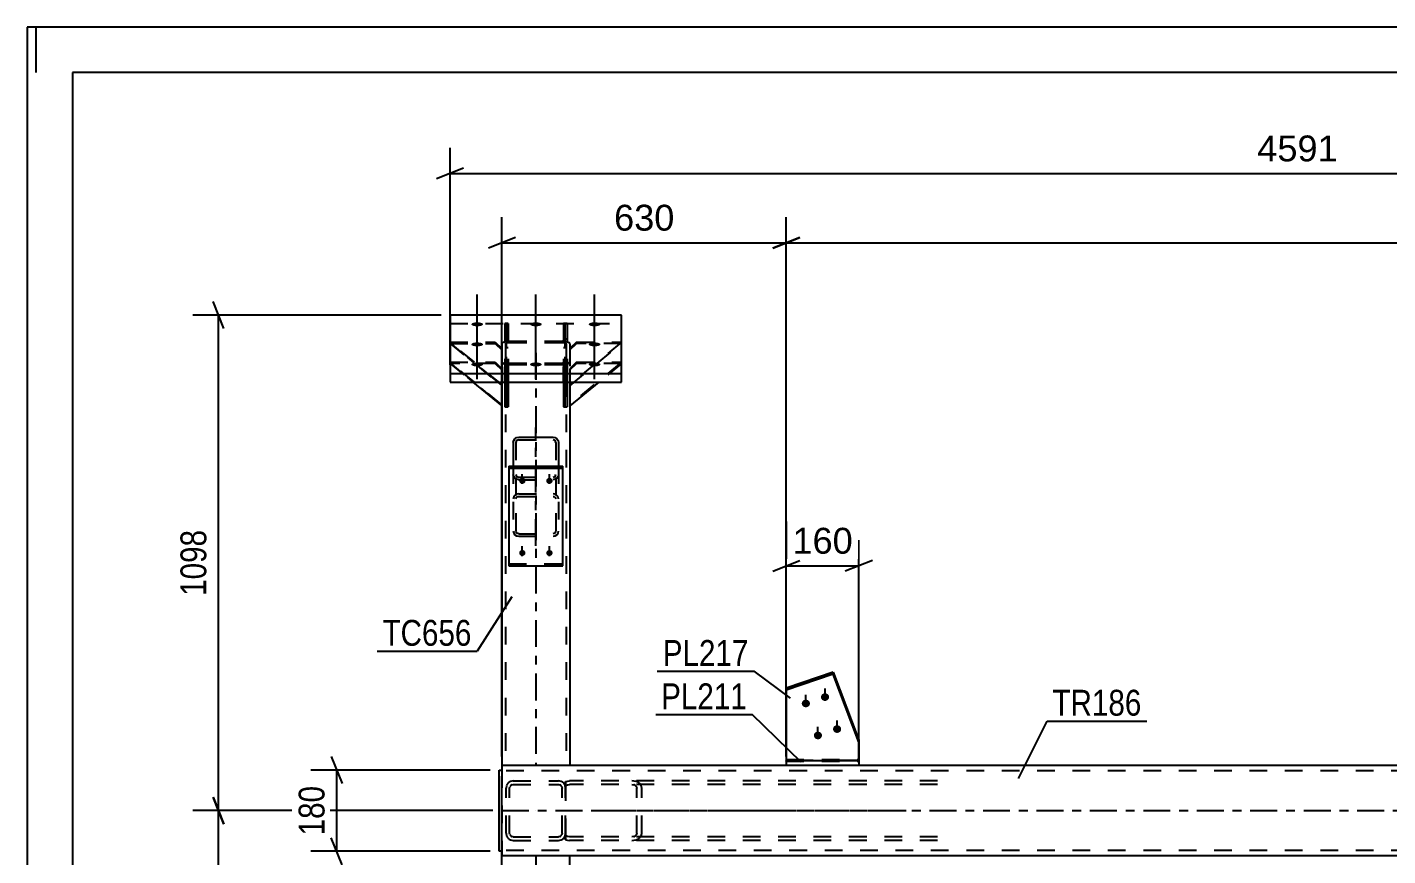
# Model space of a CAD drawing. Header units: millimetres. Extents: x 0 to 841, y 0 to 594.
# Drawn here: x 0 to 150.7, y 502.2 to 594 of the extents above; entities that cross this region are included whole.
import ezdxf

# ---------------------------------------------------------------- set-up
doc = ezdxf.new("R2010")
doc.units = ezdxf.units.MM
doc.linetypes.add('DXK_LINE_DOT2', pattern=[3.9198, 1.9599, -1.9599])
doc.linetypes.add('DXK_LINE_DOT3', pattern=[5.9187, 2.979, -0.9799, 0.9799, -0.9799])
doc.styles.add('Arial', font='ARIAL.TTF', dxfattribs={"height": 0.2})
doc.styles.add('Arial Narrow', font='ARIALN.TTF', dxfattribs={"height": 0.2})

# ---------------------------------------------------------------- blocks, each defined once
blk = doc.blocks.new('Unknown-814738463-1129')
at = {"color": 5, "linetype": 'Continuous'}
for p, q in [((841, 594), (0, 594)), ((0, 594), (0, 0)), ((1, 589), (1, 594)), ((836, 589), (5, 589)), ((5, 589), (5, 5))]:
    blk.add_line(p, q, dxfattribs=at)
blk = doc.blocks.new('Bolt-814738463-4642 - 4635')
at = {"linetype": 'Continuous'}
for points in [[(54.82, 544.09), (54.9, 544.08), (54.97, 544.06), (55.03, 544.02), (55.08, 543.98), (55.13, 543.92), (55.16, 543.86), (55.17, 543.79), (55.17, 543.72), (55.16, 543.65), (55.13, 543.59), (55.08, 543.54), (55.03, 543.49), (54.97, 543.46), (54.9, 543.43), (54.82, 543.43), (54.75, 543.43), (54.68, 543.46), (54.62, 543.49), (54.56, 543.54), (54.52, 543.59), (54.49, 543.65), (54.48, 543.72), (54.48, 543.79), (54.49, 543.86), (54.52, 543.92), (54.56, 543.98), (54.62, 544.02), (54.68, 544.06), (54.75, 544.08)], [(57.82, 544.09), (57.9, 544.08), (57.97, 544.06), (58.03, 544.02), (58.08, 543.98), (58.13, 543.92), (58.16, 543.86), (58.17, 543.79), (58.17, 543.72), (58.16, 543.65), (58.13, 543.59), (58.08, 543.54), (58.03, 543.49), (57.97, 543.46), (57.9, 543.43), (57.82, 543.43), (57.75, 543.43), (57.68, 543.46), (57.62, 543.49), (57.56, 543.54), (57.52, 543.59), (57.49, 543.65), (57.48, 543.72), (57.48, 543.79), (57.49, 543.86), (57.52, 543.92), (57.56, 543.98), (57.62, 544.02), (57.68, 544.06), (57.75, 544.08)], [(54.82, 536.1), (54.9, 536.09), (54.97, 536.07), (55.03, 536.04), (55.08, 535.99), (55.13, 535.93), (55.16, 535.87), (55.17, 535.8), (55.17, 535.74), (55.16, 535.67), (55.13, 535.61), (55.08, 535.55), (55.03, 535.5), (54.97, 535.47), (54.9, 535.45), (54.82, 535.44), (54.75, 535.45), (54.68, 535.47), (54.62, 535.5), (54.56, 535.55), (54.52, 535.61), (54.49, 535.67), (54.48, 535.74), (54.48, 535.8), (54.49, 535.87), (54.52, 535.93), (54.56, 535.99), (54.62, 536.04), (54.68, 536.07), (54.75, 536.09)], [(57.82, 536.1), (57.9, 536.09), (57.97, 536.07), (58.03, 536.04), (58.08, 535.99), (58.13, 535.93), (58.16, 535.87), (58.17, 535.8), (58.17, 535.74), (58.16, 535.67), (58.13, 535.61), (58.08, 535.55), (58.03, 535.5), (57.97, 535.47), (57.9, 535.45), (57.82, 535.44), (57.75, 535.45), (57.68, 535.47), (57.62, 535.5), (57.56, 535.55), (57.52, 535.61), (57.49, 535.67), (57.48, 535.74), (57.48, 535.8), (57.49, 535.87), (57.52, 535.93), (57.56, 535.99), (57.62, 536.04), (57.68, 536.07), (57.75, 536.09)]]:
    blk.add_hatch(color=1, dxfattribs=at).paths.add_polyline_path(points)
at = {"color": 1, "linetype": 'Continuous'}
for p, q in [((54.82, 543.41), (54.82, 544.49)), ((57.82, 543.41), (57.82, 544.49)), ((54.82, 535.43), (54.82, 536.51)), ((57.82, 535.43), (57.82, 536.51))]:
    blk.add_line(p, q, dxfattribs=at)
blk = doc.blocks.new('Part-814738463-4705 - 4635')
at = {"color": 2, "linetype": 'Continuous'}
for p, q in [((53.87, 548.23), (54, 548.42)), ((54, 548.42), (54.19, 548.54)), ((54.19, 548.54), (54.42, 548.58)), ((54.42, 548.58), (58.22, 548.58)), ((58.22, 548.58), (58.45, 548.54)), ((58.45, 548.54), (58.65, 548.42)), ((58.65, 548.42), (58.78, 548.23)), ((53.82, 548.02), (53.87, 548.23)), ((53.82, 548.02), (53.82, 545.37)), ((58.78, 548.23), (58.82, 548.02)), ((58.82, 548.02), (58.82, 545.37))]:
    blk.add_line(p, q, dxfattribs=at)
at = {"color": 7, "linetype": 'DXK_LINE_DOT3'}
blk.add_line((56.32, 536.55), (56.32, 549.66), dxfattribs=at)
at = {"color": 7, "linetype": 'DXK_LINE_DOT2'}
for p, q in [((54.15, 548.13), (54.12, 548.02)), ((54.12, 548.02), (54.12, 538.18)), ((54.21, 548.22), (54.15, 548.13)), ((54.31, 548.28), (54.21, 548.22)), ((54.42, 548.3), (54.31, 548.28)), ((54.42, 548.3), (58.22, 548.3)), ((58.34, 548.28), (58.22, 548.3)), ((58.44, 548.22), (58.34, 548.28)), ((58.5, 548.13), (58.44, 548.22)), ((58.52, 548.02), (58.5, 548.13)), ((58.52, 548.02), (58.52, 538.18)), ((53.82, 545.37), (53.82, 538.18)), ((58.82, 545.37), (58.82, 538.18)), ((53.87, 544.23), (53.82, 544.45)), ((54, 544.05), (53.87, 544.23)), ((54.19, 543.93), (54, 544.05)), ((54.12, 544.45), (54.15, 544.34)), ((54.15, 544.34), (54.21, 544.25)), ((54.42, 543.88), (54.19, 543.93)), ((54.21, 544.25), (54.31, 544.19)), ((54.31, 544.19), (54.42, 544.17)), ((54.42, 544.17), (58.22, 544.17)), ((54.42, 543.88), (58.22, 543.88)), ((58.22, 544.17), (58.34, 544.19)), ((58.45, 543.93), (58.22, 543.88)), ((58.34, 544.19), (58.44, 544.25)), ((58.44, 544.25), (58.5, 544.34)), ((58.65, 544.05), (58.45, 543.93)), ((58.5, 544.34), (58.52, 544.45)), ((58.78, 544.23), (58.65, 544.05)), ((58.82, 544.45), (58.78, 544.23)), ((53.87, 541.97), (53.82, 541.75)), ((54, 542.15), (53.87, 541.97)), ((54.19, 542.27), (54, 542.15)), ((54.12, 541.75), (54.15, 541.86)), ((54.15, 541.86), (54.21, 541.95)), ((54.42, 542.32), (54.19, 542.27)), ((54.21, 541.95), (54.31, 542.01)), ((54.31, 542.01), (54.42, 542.04)), ((54.42, 542.32), (58.22, 542.32)), ((54.42, 542.04), (58.22, 542.04)), ((58.45, 542.27), (58.22, 542.32)), ((58.22, 542.04), (58.34, 542.01)), ((58.34, 542.01), (58.44, 541.95)), ((58.44, 541.95), (58.5, 541.86)), ((58.65, 542.15), (58.45, 542.27)), ((58.5, 541.86), (58.52, 541.75)), ((58.78, 541.97), (58.65, 542.15)), ((58.82, 541.75), (58.78, 541.97)), ((53.82, 538.18), (53.87, 537.97)), ((53.87, 537.97), (54, 537.78)), ((54.15, 538.08), (54.12, 538.18)), ((54.21, 537.98), (54.15, 538.08)), ((54.31, 537.92), (54.21, 537.98)), ((54.42, 537.9), (54.31, 537.92)), ((54.42, 537.9), (58.22, 537.9)), ((58.34, 537.92), (58.22, 537.9)), ((58.44, 537.98), (58.34, 537.92)), ((58.5, 538.08), (58.44, 537.98)), ((58.52, 538.18), (58.5, 538.08)), ((58.65, 537.78), (58.78, 537.97)), ((58.78, 537.97), (58.82, 538.18)), ((54, 537.78), (54.19, 537.66)), ((54.19, 537.66), (54.42, 537.62)), ((54.42, 537.62), (58.22, 537.62)), ((58.22, 537.62), (58.45, 537.66)), ((58.45, 537.66), (58.65, 537.78))]:
    blk.add_line(p, q, dxfattribs=at)
blk = doc.blocks.new('Part-814738463-4773 - 4635')
at = {"color": 2, "linetype": 'Continuous'}
for p, q in [((60.07, 502.23), (52.57, 502.23)), ((52.57, 462.29), (52.57, 502.23)), ((60.07, 462.29), (60.07, 502.23))]:
    blk.add_line(p, q, dxfattribs=at)
at = {"color": 7, "linetype": 'DXK_LINE_DOT2'}
for p, q in [((52.97, 455.4), (52.97, 502.23)), ((59.67, 455.4), (59.67, 502.23)), ((52.57, 455.4), (52.57, 462.29)), ((60.07, 455.4), (60.07, 462.29)), ((52.63, 457.52), (52.57, 457.42)), ((52.81, 457.61), (52.63, 457.52)), ((53.07, 457.67), (52.81, 457.61)), ((52.97, 457.42), (53, 457.47)), ((53, 457.47), (53.09, 457.52)), ((53.37, 457.69), (53.07, 457.67)), ((53.09, 457.52), (53.22, 457.55)), ((53.22, 457.55), (53.37, 457.56)), ((53.37, 457.69), (59.27, 457.69)), ((53.37, 457.56), (59.27, 457.56)), ((59.58, 457.67), (59.27, 457.69)), ((59.27, 457.56), (59.43, 457.55)), ((59.43, 457.55), (59.56, 457.52)), ((59.56, 457.52), (59.64, 457.47)), ((59.84, 457.61), (59.58, 457.67)), ((59.64, 457.47), (59.67, 457.42)), ((60.01, 457.52), (59.84, 457.61)), ((60.07, 457.42), (60.01, 457.52)), ((52.57, 455.4), (52.63, 455.3)), ((52.63, 455.3), (52.81, 455.21)), ((52.81, 455.21), (53.07, 455.15)), ((53, 455.35), (52.97, 455.4)), ((53.09, 455.3), (53, 455.35)), ((53.07, 455.15), (53.37, 455.13)), ((53.22, 455.28), (53.09, 455.3)), ((53.37, 455.26), (53.22, 455.28)), ((53.37, 455.26), (59.27, 455.26)), ((53.37, 455.13), (59.27, 455.13)), ((59.43, 455.28), (59.27, 455.26)), ((59.27, 455.13), (59.58, 455.15)), ((59.56, 455.3), (59.43, 455.28)), ((59.64, 455.35), (59.56, 455.3)), ((59.58, 455.15), (59.84, 455.21)), ((59.67, 455.4), (59.64, 455.35)), ((59.84, 455.21), (60.01, 455.3)), ((60.01, 455.3), (60.07, 455.4))]:
    blk.add_line(p, q, dxfattribs=at)
at = {"color": 7, "linetype": 'DXK_LINE_DOT3'}
blk.add_line((56.32, 502.23), (56.32, 456.41), dxfattribs=at)
blk = doc.blocks.new('Part-814738463-4645 - 4635')
at = {"color": 2, "linetype": 'Continuous'}
for p, q in [((53.32, 545.37), (53.32, 534.36)), ((53.32, 545.37), (59.32, 545.37)), ((59.32, 534.36), (59.32, 545.37)), ((53.32, 545.17), (59.32, 545.17)), ((53.32, 534.36), (59.32, 534.36))]:
    blk.add_line(p, q, dxfattribs=at)
at = {"color": 7, "linetype": 'DXK_LINE_DOT2'}
blk.add_line((53.32, 534.57), (59.32, 534.57), dxfattribs=at)
blk = doc.blocks.new('Part-814738463-4782 - 4635')
at = {"color": 2, "linetype": 'Continuous'}
for p, q in [((65.82, 562.12), (46.82, 562.12)), ((46.82, 562.12), (46.82, 554.68)), ((65.82, 554.68), (65.82, 562.12)), ((65.82, 555.62), (46.82, 555.62)), ((46.82, 554.68), (65.82, 554.68))]:
    blk.add_line(p, q, dxfattribs=at)
at = {"color": 7, "linetype": 'DXK_LINE_DOT2'}
blk.add_line((46.82, 561.18), (65.82, 561.18), dxfattribs=at)
at = {"color": 7, "linetype": 'DXK_LINE_DOT3'}
blk.add_line((56.32, 555.15), (56.32, 561.65), dxfattribs=at)
blk = doc.blocks.new('Part-814738463-4710 - 4635')
at = {"color": 2, "linetype": 'Continuous'}
for p, q in [((92.08, 512.73), (84.05, 512.73)), ((84.05, 512.73), (84.05, 512.23)), ((92.08, 512.73), (92.08, 512.23))]:
    blk.add_line(p, q, dxfattribs=at)
at = {"color": 7, "linetype": 'DXK_LINE_DOT2'}
blk.add_line((92.08, 512.23), (84.05, 512.23), dxfattribs=at)
blk = doc.blocks.new('Part-814738463-4720 - 4635')
at = {"color": 7, "linetype": 'DXK_LINE_DOT2'}
for p, q in [((52.87, 554.68), (52.87, 556.39)), ((52.87, 556.39), (53.27, 556.39)), ((52.87, 555.94), (53.27, 555.94)), ((53.27, 556.39), (53.27, 554.68))]:
    blk.add_line(p, q, dxfattribs=at)
at = {"color": 7, "linetype": 'DXK_LINE_DOT3'}
for p, q in [((53.07, 551.95), (53.07, 556.65)), ((53.07, 556.65), (53.07, 554.68))]:
    blk.add_line(p, q, dxfattribs=at)
at = {"color": 2, "linetype": 'Continuous'}
for p, q in [((52.87, 554.68), (53.27, 554.68)), ((52.87, 554.68), (52.87, 551.95)), ((53.27, 554.68), (53.27, 551.95)), ((52.87, 551.95), (53.27, 551.95))]:
    blk.add_line(p, q, dxfattribs=at)
blk = doc.blocks.new('Part-814738463-4661 - 4635')
at = {"color": 2, "linetype": 'Continuous'}
for p, q in [((52.57, 512.23), (52.57, 511.03)), ((219.62, 512.23), (60.07, 512.23)), ((52.57, 503.43), (52.57, 511.03)), ((52.57, 502.23), (52.57, 503.43)), ((219.62, 502.23), (60.07, 502.23))]:
    blk.add_line(p, q, dxfattribs=at)
at = {"color": 7, "linetype": 'DXK_LINE_DOT2'}
for p, q in [((52.57, 512.23), (52.57, 511.88)), ((60.07, 512.23), (52.57, 512.23)), ((219.62, 511.63), (52.57, 511.63)), ((52.57, 503.43), (52.57, 502.32)), ((219.62, 502.83), (52.57, 502.83)), ((60.07, 502.23), (52.57, 502.23))]:
    blk.add_line(p, q, dxfattribs=at)
at = {"color": 7, "linetype": 'DXK_LINE_DOT3'}
blk.add_line((52.57, 507.23), (219.62, 507.23), dxfattribs=at)
blk = doc.blocks.new('Part-814738463-4726 - 4635')
at = {"color": 7, "linetype": 'DXK_LINE_DOT2'}
for p, q in [((60.82, 559.11), (60.07, 558.41)), ((65.82, 559.11), (60.07, 554.41)), ((60.07, 558.27), (60.82, 558.97)), ((60.07, 554.28), (65.82, 558.97)), ((60.82, 558.97), (60.82, 559.11)), ((60.82, 559.11), (65.82, 559.11)), ((65.82, 558.97), (60.82, 558.97)), ((65.82, 558.97), (65.82, 559.11)), ((60.07, 558.41), (60.07, 554.28))]:
    blk.add_line(p, q, dxfattribs=at)
blk = doc.blocks.new('Part-814738463-4799 - 4635')
at = {"color": 7, "linetype": 'DXK_LINE_DOT2'}
for p, q in [((59.37, 561.18), (59.37, 554.52)), ((59.77, 561.18), (59.37, 561.18)), ((59.77, 561.18), (59.77, 554.52)), ((59.37, 559.47), (59.77, 559.47)), ((59.37, 558.51), (59.77, 558.51)), ((59.37, 554.52), (59.77, 554.52))]:
    blk.add_line(p, q, dxfattribs=at)
at = {"color": 7, "linetype": 'DXK_LINE_DOT3'}
for p, q in [((59.57, 559.21), (59.57, 561.18)), ((59.57, 554.52), (59.57, 559.21))]:
    blk.add_line(p, q, dxfattribs=at)
blk = doc.blocks.new('Part-814738463-4671 - 4635')
at = {"color": 2, "linetype": 'Continuous'}
for p, q in [((89.24, 522.55), (84.05, 520.79)), ((89.24, 522.35), (84.05, 520.58)), ((89.24, 522.35), (89.24, 522.55)), ((89.24, 522.55), (92.08, 515.03)), ((92.08, 514.82), (89.24, 522.35)), ((84.05, 520.79), (84.05, 512.73)), ((92.08, 515.03), (92.08, 512.73))]:
    blk.add_line(p, q, dxfattribs=at)
at = {"color": 7, "linetype": 'DXK_LINE_DOT3'}
for p, q in [((89.24, 522.45), (84.05, 520.69)), ((92.08, 514.92), (89.24, 522.45)), ((92.08, 512.81), (92.08, 514.92)), ((84.05, 512.81), (92.08, 512.81))]:
    blk.add_line(p, q, dxfattribs=at)
at = {"color": 7, "linetype": 'DXK_LINE_DOT2'}
for p, q in [((84.05, 512.91), (92.08, 512.91)), ((84.05, 512.73), (84.05, 512.7)), ((84.05, 512.7), (84.05, 512.73)), ((84.05, 512.7), (92.08, 512.7)), ((92.08, 512.7), (92.08, 512.73)), ((92.08, 512.73), (92.08, 512.7))]:
    blk.add_line(p, q, dxfattribs=at)
blk = doc.blocks.new('Bolt-814738463-4673 - 4635')
at = {"linetype": 'Continuous'}
for points in [[(88.34, 520.23), (88.43, 520.22), (88.52, 520.19), (88.6, 520.15), (88.67, 520.09), (88.73, 520.02), (88.77, 519.94), (88.79, 519.85), (88.79, 519.76), (88.77, 519.68), (88.73, 519.59), (88.67, 519.52), (88.6, 519.46), (88.52, 519.42), (88.43, 519.39), (88.34, 519.38), (88.24, 519.39), (88.16, 519.42), (88.07, 519.46), (88, 519.52), (87.95, 519.59), (87.91, 519.68), (87.89, 519.76), (87.89, 519.85), (87.91, 519.94), (87.95, 520.02), (88, 520.09), (88.07, 520.15), (88.16, 520.19), (88.24, 520.22)], [(86.22, 519.52), (86.31, 519.51), (86.4, 519.49), (86.48, 519.44), (86.55, 519.38), (86.61, 519.31), (86.65, 519.23), (86.67, 519.14), (86.67, 519.06), (86.65, 518.97), (86.61, 518.89), (86.55, 518.82), (86.48, 518.76), (86.4, 518.71), (86.31, 518.69), (86.22, 518.68), (86.12, 518.69), (86.03, 518.71), (85.95, 518.76), (85.88, 518.82), (85.83, 518.89), (85.79, 518.97), (85.77, 519.06), (85.77, 519.14), (85.79, 519.23), (85.83, 519.31), (85.88, 519.38), (85.95, 519.44), (86.03, 519.49), (86.12, 519.51)], [(87.55, 515.98), (87.65, 515.97), (87.74, 515.94), (87.82, 515.9), (87.89, 515.84), (87.94, 515.77), (87.98, 515.69), (88, 515.6), (88, 515.51), (87.98, 515.43), (87.94, 515.35), (87.89, 515.27), (87.82, 515.21), (87.74, 515.17), (87.65, 515.14), (87.55, 515.13), (87.46, 515.14), (87.37, 515.17), (87.29, 515.21), (87.22, 515.27), (87.17, 515.35), (87.13, 515.43), (87.11, 515.51), (87.11, 515.6), (87.13, 515.69), (87.17, 515.77), (87.22, 515.84), (87.29, 515.9), (87.37, 515.94), (87.46, 515.97)], [(89.68, 516.69), (89.77, 516.68), (89.86, 516.65), (89.94, 516.61), (90.01, 516.55), (90.07, 516.48), (90.1, 516.39), (90.12, 516.31), (90.12, 516.22), (90.1, 516.13), (90.07, 516.05), (90.01, 515.98), (89.94, 515.92), (89.86, 515.88), (89.77, 515.85), (89.68, 515.84), (89.58, 515.85), (89.49, 515.88), (89.41, 515.92), (89.34, 515.98), (89.29, 516.05), (89.25, 516.13), (89.23, 516.22), (89.23, 516.31), (89.25, 516.39), (89.29, 516.48), (89.34, 516.55), (89.41, 516.61), (89.49, 516.65), (89.58, 516.68)]]:
    blk.add_hatch(color=1, dxfattribs=at).paths.add_polyline_path(points)
at = {"color": 1, "linetype": 'Continuous'}
for p, q in [((86.22, 518.76), (86.22, 520.04)), ((88.34, 519.46), (88.34, 520.75)), ((89.68, 515.92), (89.68, 517.2)), ((87.55, 515.21), (87.55, 516.5))]:
    blk.add_line(p, q, dxfattribs=at)
blk = doc.blocks.new('Bolt-814738463-4702 - 4635')
at = {"linetype": 'Continuous'}
for points in [[(49.82, 560.87), (49.69, 560.88), (49.56, 560.89), (49.44, 560.91), (49.34, 560.95), (49.26, 560.98), (49.21, 561.03), (49.18, 561.07), (49.18, 561.12), (49.21, 561.16), (49.26, 561.21), (49.34, 561.24), (49.44, 561.27), (49.56, 561.3), (49.69, 561.31), (49.82, 561.32), (49.96, 561.31), (50.09, 561.3), (50.21, 561.27), (50.31, 561.24), (50.39, 561.21), (50.44, 561.16), (50.47, 561.12), (50.47, 561.07), (50.44, 561.03), (50.39, 560.98), (50.31, 560.95), (50.21, 560.91), (50.09, 560.89), (49.96, 560.88)], [(56.32, 560.87), (56.19, 560.88), (56.06, 560.89), (55.94, 560.91), (55.84, 560.95), (55.76, 560.98), (55.71, 561.03), (55.68, 561.07), (55.68, 561.12), (55.71, 561.16), (55.76, 561.21), (55.84, 561.24), (55.94, 561.27), (56.06, 561.3), (56.19, 561.31), (56.32, 561.32), (56.46, 561.31), (56.59, 561.3), (56.71, 561.27), (56.81, 561.24), (56.89, 561.21), (56.94, 561.16), (56.97, 561.12), (56.97, 561.07), (56.94, 561.03), (56.89, 560.98), (56.81, 560.95), (56.71, 560.91), (56.59, 560.89), (56.46, 560.88)], [(62.82, 560.87), (62.69, 560.88), (62.56, 560.89), (62.44, 560.91), (62.34, 560.95), (62.26, 560.98), (62.21, 561.03), (62.18, 561.07), (62.18, 561.12), (62.21, 561.16), (62.26, 561.21), (62.34, 561.24), (62.44, 561.27), (62.56, 561.3), (62.69, 561.31), (62.82, 561.32), (62.96, 561.31), (63.09, 561.3), (63.21, 561.27), (63.31, 561.24), (63.39, 561.21), (63.44, 561.16), (63.47, 561.12), (63.47, 561.07), (63.44, 561.03), (63.39, 560.98), (63.31, 560.95), (63.21, 560.91), (63.09, 560.89), (62.96, 560.88)], [(49.82, 558.65), (49.69, 558.65), (49.56, 558.67), (49.44, 558.69), (49.34, 558.72), (49.26, 558.76), (49.21, 558.8), (49.18, 558.85), (49.18, 558.89), (49.21, 558.94), (49.26, 558.98), (49.34, 559.02), (49.44, 559.05), (49.56, 559.07), (49.69, 559.09), (49.82, 559.09), (49.96, 559.09), (50.09, 559.07), (50.21, 559.05), (50.31, 559.02), (50.39, 558.98), (50.44, 558.94), (50.47, 558.89), (50.47, 558.85), (50.44, 558.8), (50.39, 558.76), (50.31, 558.72), (50.21, 558.69), (50.09, 558.67), (49.96, 558.65)], [(62.82, 558.65), (62.69, 558.65), (62.56, 558.67), (62.44, 558.69), (62.34, 558.72), (62.26, 558.76), (62.21, 558.8), (62.18, 558.85), (62.18, 558.89), (62.21, 558.94), (62.26, 558.98), (62.34, 559.02), (62.44, 559.05), (62.56, 559.07), (62.69, 559.09), (62.82, 559.09), (62.96, 559.09), (63.09, 559.07), (63.21, 559.05), (63.31, 559.02), (63.39, 558.98), (63.44, 558.94), (63.47, 558.89), (63.47, 558.85), (63.44, 558.8), (63.39, 558.76), (63.31, 558.72), (63.21, 558.69), (63.09, 558.67), (62.96, 558.65)], [(49.82, 556.43), (49.69, 556.43), (49.56, 556.44), (49.44, 556.47), (49.34, 556.5), (49.26, 556.54), (49.21, 556.58), (49.18, 556.62), (49.18, 556.67), (49.21, 556.72), (49.26, 556.76), (49.34, 556.8), (49.44, 556.83), (49.56, 556.85), (49.69, 556.87), (49.82, 556.87), (49.96, 556.87), (50.09, 556.85), (50.21, 556.83), (50.31, 556.8), (50.39, 556.76), (50.44, 556.72), (50.47, 556.67), (50.47, 556.62), (50.44, 556.58), (50.39, 556.54), (50.31, 556.5), (50.21, 556.47), (50.09, 556.44), (49.96, 556.43)], [(56.32, 556.43), (56.19, 556.43), (56.06, 556.44), (55.94, 556.47), (55.84, 556.5), (55.76, 556.54), (55.71, 556.58), (55.68, 556.62), (55.68, 556.67), (55.71, 556.72), (55.76, 556.76), (55.84, 556.8), (55.94, 556.83), (56.06, 556.85), (56.19, 556.87), (56.32, 556.87), (56.46, 556.87), (56.59, 556.85), (56.71, 556.83), (56.81, 556.8), (56.89, 556.76), (56.94, 556.72), (56.97, 556.67), (56.97, 556.62), (56.94, 556.58), (56.89, 556.54), (56.81, 556.5), (56.71, 556.47), (56.59, 556.44), (56.46, 556.43)], [(62.82, 556.43), (62.69, 556.43), (62.56, 556.44), (62.44, 556.47), (62.34, 556.5), (62.26, 556.54), (62.21, 556.58), (62.18, 556.62), (62.18, 556.67), (62.21, 556.72), (62.26, 556.76), (62.34, 556.8), (62.44, 556.83), (62.56, 556.85), (62.69, 556.87), (62.82, 556.87), (62.96, 556.87), (63.09, 556.85), (63.21, 556.83), (63.31, 556.8), (63.39, 556.76), (63.44, 556.72), (63.47, 556.67), (63.47, 556.62), (63.44, 556.58), (63.39, 556.54), (63.31, 556.5), (63.21, 556.47), (63.09, 556.44), (62.96, 556.43)]]:
    blk.add_hatch(color=1, dxfattribs=at).paths.add_polyline_path(points)
at = {"color": 1, "linetype": 'Continuous'}
for p, q in [((49.82, 559.45), (49.82, 564.38)), ((56.32, 559.45), (56.32, 564.38)), ((62.82, 559.45), (62.82, 564.38)), ((49.82, 557.23), (49.82, 562.16)), ((62.82, 557.23), (62.82, 562.16)), ((49.82, 555), (49.82, 559.94)), ((56.32, 555), (56.32, 559.94)), ((62.82, 555), (62.82, 559.94))]:
    blk.add_line(p, q, dxfattribs=at)
blk = doc.blocks.new('Part-814738463-4716 - 4635')
at = {"color": 7, "linetype": 'DXK_LINE_DOT2'}
for p, q in [((52.87, 561.18), (52.87, 554.52)), ((53.27, 561.18), (52.87, 561.18)), ((53.27, 561.18), (53.27, 554.52)), ((52.87, 559.47), (53.27, 559.47)), ((52.87, 558.51), (53.27, 558.51)), ((52.87, 554.52), (53.27, 554.52))]:
    blk.add_line(p, q, dxfattribs=at)
at = {"color": 7, "linetype": 'DXK_LINE_DOT3'}
for p, q in [((53.07, 559.21), (53.07, 561.18)), ((53.07, 554.52), (53.07, 559.21))]:
    blk.add_line(p, q, dxfattribs=at)
blk = doc.blocks.new('Part-814738463-4717 - 4635')
at = {"color": 7, "linetype": 'DXK_LINE_DOT2'}
for p, q in [((59.37, 554.68), (59.37, 556.39)), ((59.37, 556.39), (59.77, 556.39)), ((59.37, 555.94), (59.77, 555.94)), ((59.77, 556.39), (59.77, 554.68))]:
    blk.add_line(p, q, dxfattribs=at)
at = {"color": 7, "linetype": 'DXK_LINE_DOT3'}
for p, q in [((59.57, 551.95), (59.57, 556.65)), ((59.57, 556.65), (59.57, 554.68))]:
    blk.add_line(p, q, dxfattribs=at)
at = {"color": 2, "linetype": 'Continuous'}
for p, q in [((59.37, 554.68), (59.77, 554.68)), ((59.37, 554.68), (59.37, 551.95)), ((59.77, 554.68), (59.77, 551.95)), ((59.37, 551.95), (59.77, 551.95))]:
    blk.add_line(p, q, dxfattribs=at)
blk = doc.blocks.new('Part-814738463-4723 - 4635')
at = {"color": 7, "linetype": 'DXK_LINE_DOT2'}
for p, q in [((60.82, 556.89), (60.07, 556.18)), ((65.82, 556.89), (60.07, 552.19)), ((60.07, 556.05), (60.82, 556.75)), ((60.07, 556.18), (60.07, 554.68)), ((60.82, 556.75), (60.82, 556.89)), ((60.82, 556.89), (65.82, 556.89)), ((65.82, 556.75), (60.82, 556.75)), ((65.82, 556.75), (63.29, 554.68)), ((65.82, 556.75), (65.82, 556.89))]:
    blk.add_line(p, q, dxfattribs=at)
at = {"color": 2, "linetype": 'Continuous'}
for p in [(60.07, 554.68), (63.29, 554.68)]:
    blk.add_line(p, (60.07, 552.05), dxfattribs=at)
blk = doc.blocks.new('Part-814738463-4729 - 4635')
at = {"color": 7, "linetype": 'DXK_LINE_DOT2'}
for p, q in [((52.57, 552.19), (46.82, 556.89)), ((46.82, 556.89), (51.82, 556.89)), ((46.82, 556.89), (46.82, 556.75)), ((46.82, 556.75), (49.36, 554.68)), ((51.82, 556.75), (46.82, 556.75)), ((51.82, 556.89), (52.57, 556.18)), ((51.82, 556.89), (51.82, 556.75)), ((51.82, 556.75), (52.57, 556.05)), ((52.57, 556.18), (52.57, 554.68))]:
    blk.add_line(p, q, dxfattribs=at)
at = {"color": 7, "linetype": 'DXK_LINE_DOT3'}
for p, q in [((52.57, 552.12), (46.82, 556.82)), ((52.57, 556.82), (52.57, 552.12))]:
    blk.add_line(p, q, dxfattribs=at)
at = {"color": 2, "linetype": 'Continuous'}
for p in [(49.36, 554.68), (52.57, 554.68)]:
    blk.add_line(p, (52.57, 552.05), dxfattribs=at)
blk = doc.blocks.new('Part-814738463-4732 - 4635')
at = {"color": 7, "linetype": 'DXK_LINE_DOT2'}
for p, q in [((52.57, 554.41), (46.82, 559.11)), ((46.82, 559.11), (51.82, 559.11)), ((46.82, 559.11), (46.82, 558.97)), ((46.82, 558.97), (52.57, 554.28)), ((46.82, 558.97), (51.82, 558.97)), ((51.82, 559.11), (52.57, 558.41)), ((51.82, 559.11), (51.82, 558.97)), ((51.82, 558.97), (52.57, 558.27)), ((52.57, 558.41), (52.57, 554.28))]:
    blk.add_line(p, q, dxfattribs=at)
at = {"color": 7, "linetype": 'DXK_LINE_DOT3'}
for p, q in [((52.57, 554.34), (46.82, 559.04)), ((52.57, 559.04), (52.57, 554.34))]:
    blk.add_line(p, q, dxfattribs=at)
blk = doc.blocks.new('Part-814738463-4757 - 4635')
at = {"color": 7, "linetype": 'DXK_LINE_DOT2'}
for p, q in [((53.08, 510.03), (53.02, 509.73)), ((53.02, 504.73), (53.02, 509.73)), ((53.42, 509.73), (53.45, 509.88)), ((53.42, 504.73), (53.42, 509.73)), ((53.82, 510.53), (53.52, 510.47)), ((53.67, 510.1), (53.82, 510.13)), ((53.82, 510.53), (58.82, 510.53)), ((53.82, 510.13), (58.82, 510.13)), ((59.13, 510.47), (58.82, 510.53)), ((58.82, 510.13), (58.98, 510.1)), ((59.19, 509.88), (59.22, 509.73)), ((59.22, 504.73), (59.22, 509.73)), ((59.62, 509.73), (59.56, 510.03)), ((59.62, 504.73), (59.62, 509.73)), ((53.02, 504.73), (53.08, 504.42)), ((53.45, 504.58), (53.42, 504.73)), ((59.22, 504.73), (59.19, 504.58)), ((59.56, 504.42), (59.62, 504.73)), ((53.52, 503.99), (53.82, 503.93)), ((53.82, 504.33), (53.67, 504.36)), ((53.82, 504.33), (58.82, 504.33)), ((53.82, 503.93), (58.82, 503.93)), ((58.98, 504.36), (58.82, 504.33)), ((58.82, 503.93), (59.13, 503.99))]:
    blk.add_line(p, q, dxfattribs=at)
at = {"color": 7, "linetype": 'DXK_LINE_DOT3'}
blk.add_line((56.32, 507.23), (56.32, 507.23), dxfattribs=at)
at = {"color": 7, "linetype": 'DXK_LINE_DOT2'}
for centre, radius, start, end in [((53.82, 509.73), 0.8, 112.5, 157.5), ((53.82, 509.73), 0.4, 112.5, 157.5), ((58.82, 509.73), 0.4, 22.5, 67.5), ((58.82, 509.73), 0.8, 22.5, 67.5), ((53.82, 504.73), 0.8, 202.5, 247.5), ((53.82, 504.73), 0.4, 202.5, 247.5), ((58.82, 504.73), 0.4, 292.5, 337.5), ((58.82, 504.73), 0.8, 292.5, 337.5)]:
    blk.add_arc(centre, radius, start, end, dxfattribs=at)
blk = doc.blocks.new('Part-814738463-4778 - 4635')
at = {"color": 7, "linetype": 'DXK_LINE_DOT2'}
for p, q in [((52.63, 559.04), (52.57, 558.94)), ((52.57, 558.94), (52.57, 552.05)), ((52.81, 559.13), (52.63, 559.04)), ((53.07, 559.19), (52.81, 559.13)), ((52.97, 558.94), (53, 558.99)), ((52.97, 558.94), (52.97, 512.23)), ((53, 558.99), (53.09, 559.04)), ((53.37, 559.21), (53.07, 559.19)), ((53.09, 559.04), (53.22, 559.07)), ((53.22, 559.07), (53.37, 559.08)), ((53.37, 559.21), (59.27, 559.21)), ((53.37, 559.08), (59.27, 559.08)), ((59.58, 559.19), (59.27, 559.21)), ((59.27, 559.08), (59.43, 559.07)), ((59.43, 559.07), (59.56, 559.04)), ((59.56, 559.04), (59.64, 558.99)), ((59.84, 559.13), (59.58, 559.19)), ((59.64, 558.99), (59.67, 558.94)), ((59.67, 558.94), (59.67, 512.23)), ((60.01, 559.04), (59.84, 559.13)), ((60.07, 558.94), (60.01, 559.04)), ((60.07, 558.94), (60.07, 552.05)), ((52.57, 556.92), (52.63, 556.82)), ((52.63, 556.82), (52.81, 556.73)), ((52.81, 556.73), (53.07, 556.67)), ((53, 556.87), (52.97, 556.92)), ((53.09, 556.83), (53, 556.87)), ((53.07, 556.67), (53.37, 556.65)), ((53.22, 556.8), (53.09, 556.83)), ((53.37, 556.79), (53.22, 556.8)), ((53.37, 556.79), (59.27, 556.79)), ((53.37, 556.65), (59.27, 556.65)), ((59.43, 556.8), (59.27, 556.79)), ((59.27, 556.65), (59.58, 556.67)), ((59.56, 556.83), (59.43, 556.8)), ((59.64, 556.87), (59.56, 556.83)), ((59.58, 556.67), (59.84, 556.73)), ((59.67, 556.92), (59.64, 556.87)), ((59.84, 556.73), (60.01, 556.82)), ((60.01, 556.82), (60.07, 556.92))]:
    blk.add_line(p, q, dxfattribs=at)
at = {"color": 7, "linetype": 'DXK_LINE_DOT3'}
blk.add_line((56.32, 557.93), (56.32, 512.23), dxfattribs=at)
at = {"color": 2, "linetype": 'Continuous'}
for p, q in [((52.57, 552.05), (52.57, 512.23)), ((60.07, 552.05), (60.07, 512.23)), ((59.58, 512.23), (52.57, 512.23)), ((60.07, 512.23), (59.58, 512.23))]:
    blk.add_line(p, q, dxfattribs=at)
blk = doc.blocks.new('Part-814738463-4792 - 4635')
at = {"color": 7, "linetype": 'DXK_LINE_DOT2'}
for p, q in [((59.61, 510.47), (60.04, 510.53)), ((59.62, 509.99), (59.61, 510.47)), ((59.61, 510.47), (59.62, 510.29)), ((59.62, 510.29), (59.62, 504.16)), ((59.62, 509.99), (59.64, 510.01)), ((59.64, 510.01), (59.82, 510.1)), ((59.82, 510.1), (60.04, 510.13)), ((100.79, 510.53), (60.04, 510.53)), ((100.79, 510.13), (60.04, 510.13)), ((67.38, 510.47), (66.95, 510.53)), ((66.95, 510.13), (67.16, 510.1)), ((67.46, 509.88), (67.51, 509.73)), ((67.51, 504.73), (67.51, 509.73)), ((68.06, 509.73), (67.98, 510.03)), ((68.06, 504.73), (68.06, 509.73)), ((67.51, 504.73), (67.46, 504.58)), ((67.98, 504.42), (68.06, 504.73)), ((59.62, 504.47), (59.61, 503.99)), ((59.61, 503.99), (59.62, 504.16)), ((59.61, 503.99), (60.04, 503.93)), ((59.64, 504.45), (59.62, 504.47)), ((59.82, 504.36), (59.64, 504.45)), ((60.04, 504.33), (59.82, 504.36)), ((100.79, 504.33), (60.04, 504.33)), ((100.79, 503.93), (60.04, 503.93)), ((67.16, 504.36), (66.95, 504.33)), ((66.95, 503.93), (67.38, 503.99))]:
    blk.add_line(p, q, dxfattribs=at)
at = {"color": 7, "linetype": 'DXK_LINE_DOT3'}
blk.add_line((63.49, 507.23), (97.33, 507.23), dxfattribs=at)
at = {"color": 7, "linetype": 'DXK_LINE_DOT2'}
for centre, radius, start, end in [((67.04, 509.61), 0.505, 32.6712, 75.6111), ((67.13, 509.49), 1.01, 32.6712, 75.6111), ((67.04, 504.85), 0.505, 284.3889, 327.3288), ((67.13, 504.97), 1.01, 284.3889, 327.3288)]:
    blk.add_arc(centre, radius, start, end, dxfattribs=at)
blk = doc.blocks.new('Part-814738463-4802 - 4635')
at = {"color": 2, "linetype": 'Continuous'}
for p, q in [((52.27, 502.73), (52.27, 511.73)), ((52.27, 511.73), (52.57, 511.73)), ((52.57, 502.73), (52.27, 502.73))]:
    blk.add_line(p, q, dxfattribs=at)
at = {"color": 7, "linetype": 'DXK_LINE_DOT2'}
blk.add_line((52.57, 511.73), (52.57, 502.73), dxfattribs=at)
blk = doc.blocks.new('StraightDimension-814738463-4912 - 4635')
at = {"color": 7, "linetype": 'Continuous'}
for p, q in [((21.78, 505.73), (20.58, 508.73)), ((51.57, 507.23), (18.33, 507.23)), ((21.18, 452.22), (21.18, 507.23)), ((20.58, 453.72), (21.78, 450.72)), ((45.82, 452.22), (18.33, 452.22))]:
    blk.add_line(p, q, dxfattribs=at)
at = {"color": 0}
blk.add_wipeout([(20.43, 483.98), (16.23, 483.98), (16.23, 475.47), (20.43, 475.47)], dxfattribs=at)
at = {"color": 3, "style": 'Arial Narrow'}
blk.add_text('1100', height=2.863, rotation=90.0002, dxfattribs=at).set_placement((19.83, 476.07))
blk = doc.blocks.new('StraightDimension-814738463-4870 - 4635')
at = {"color": 7, "linetype": 'Continuous'}
for p, q in [((84.05, 513.23), (84.05, 572.97)), ((85.55, 570.72), (82.55, 569.52)), ((84.05, 570.12), (233.22, 570.12))]:
    blk.add_line(p, q, dxfattribs=at)
blk = doc.blocks.new('StraightDimension-814738463-4921 - 4635')
at = {"color": 7, "linetype": 'Continuous'}
for p, q in [((21.78, 560.62), (20.58, 563.62)), ((45.82, 562.12), (18.33, 562.12)), ((21.18, 507.23), (21.18, 562.12)), ((20.58, 508.73), (21.78, 505.73)), ((51.57, 507.23), (18.33, 507.23))]:
    blk.add_line(p, q, dxfattribs=at)
at = {"color": 0}
blk.add_wipeout([(20.43, 538.93), (16.23, 538.93), (16.23, 530.42), (20.43, 530.42)], dxfattribs=at)
at = {"color": 3, "style": 'Arial Narrow'}
blk.add_text('1098', height=2.863, rotation=90.0002, dxfattribs=at).set_placement((19.83, 531.02))
blk = doc.blocks.new('StraightDimension-814738463-4931 - 4635')
at = {"color": 7, "linetype": 'Continuous'}
for p, q in [((33.67, 513.23), (34.87, 510.23)), ((51.27, 511.73), (31.42, 511.73)), ((34.27, 502.73), (34.27, 511.73)), ((34.87, 501.23), (33.67, 504.23)), ((51.27, 502.73), (31.42, 502.73))]:
    blk.add_line(p, q, dxfattribs=at)
at = {"color": 0}
blk.add_wipeout([(33.52, 510.57), (29.32, 510.57), (29.32, 503.89), (33.52, 503.89)], dxfattribs=at)
at = {"color": 3, "style": 'Arial Narrow'}
blk.add_text('180', height=2.863, rotation=90.0002, dxfattribs=at).set_placement((32.92, 504.49))
blk = doc.blocks.new('StraightDimension-814738463-4994 - 4635')
at = {"color": 7, "linetype": 'Continuous'}
for p, q in [((84.05, 513.23), (84.05, 537.19)), ((92.08, 513.23), (92.08, 537.19)), ((82.55, 533.74), (85.55, 534.94)), ((93.58, 534.94), (90.58, 533.74)), ((84.05, 534.34), (92.08, 534.34))]:
    blk.add_line(p, q, dxfattribs=at)
at = {"color": 0}
blk.add_wipeout([(92, 535.09), (92, 539.29), (84.13, 539.29), (84.13, 535.09)], dxfattribs=at)
at = {"color": 3, "style": 'Arial'}
blk.add_text('160', height=2.865, dxfattribs=at).set_placement((84.73, 535.69))
blk = doc.blocks.new('StraightDimension-814738463-5012 - 4635')
at = {"color": 7, "linetype": 'Continuous'}
for p, q in [((46.82, 556.62), (46.82, 580.64)), ((48.32, 578.39), (45.32, 577.19)), ((46.82, 577.79), (234.47, 577.79))]:
    blk.add_line(p, q, dxfattribs=at)
at = {"color": 0}
blk.add_wipeout([(145.7, 578.54), (145.7, 582.74), (135.6, 582.74), (135.6, 578.54)], dxfattribs=at)
at = {"color": 3, "style": 'Arial'}
blk.add_text('4591', height=2.865, dxfattribs=at).set_placement((136.2, 579.14))
blk = doc.blocks.new('StraightDimension-814738463-11112 - 4635')
at = {"color": 7, "linetype": 'Continuous'}
for p, q in [((52.57, 513.23), (52.57, 572.97)), ((84.05, 513.23), (84.05, 572.97)), ((54.07, 570.72), (51.07, 569.52)), ((52.57, 570.12), (84.05, 570.12)), ((82.55, 569.52), (85.55, 570.72))]:
    blk.add_line(p, q, dxfattribs=at)
at = {"color": 0}
blk.add_wipeout([(72.25, 570.87), (72.25, 575.07), (64.38, 575.07), (64.38, 570.87)], dxfattribs=at)
at = {"color": 3, "style": 'Arial'}
blk.add_text('630', height=2.865, dxfattribs=at).set_placement((64.98, 571.47))
blk = doc.blocks.new('Mark-814738463-4706 - 4635')
at = {"color": 0}
blk.add_wipeout([(79.69, 518.46), (79.69, 521.46), (70.19, 521.46), (70.19, 518.46)], dxfattribs=at)
blk.add_wipeout([(79.69, 518.46), (79.69, 521.46), (70.19, 521.46), (70.19, 518.46)], dxfattribs=at)
at = {"color": 30, "linetype": 'Continuous'}
for p in [(69.59, 517.86), (85.68, 512.61)]:
    blk.add_line(p, (80.29, 517.86), dxfattribs=at)
at = {"color": 3, "style": 'Arial Narrow'}
blk.add_text('PL211', height=2.863, dxfattribs=at).set_placement((70.19, 518.46))
blk = doc.blocks.new('Mark-814738463-4774 - 4635')
at = {"color": 0}
blk.add_wipeout([(49.21, 525.49), (49.21, 528.49), (39.34, 528.49), (39.34, 525.49)], dxfattribs=at)
blk.add_wipeout([(49.21, 525.49), (49.21, 528.49), (39.34, 528.49), (39.34, 525.49)], dxfattribs=at)
at = {"color": 30, "linetype": 'Continuous'}
for p in [(53.67, 530.9), (38.74, 524.89)]:
    blk.add_line(p, (49.81, 524.89), dxfattribs=at)
at = {"color": 3, "style": 'Arial Narrow'}
blk.add_text('TC656', height=2.863, dxfattribs=at).set_placement((39.34, 525.49))
blk = doc.blocks.new('Mark-814738463-4657 - 4635')
at = {"color": 0}
blk.add_wipeout([(123.39, 517.75), (123.39, 520.75), (113.52, 520.75), (113.52, 517.75)], dxfattribs=at)
blk.add_wipeout([(123.39, 517.75), (123.39, 520.75), (113.52, 520.75), (113.52, 517.75)], dxfattribs=at)
at = {"color": 30, "linetype": 'Continuous'}
for p, q in [((109.76, 510.78), (112.92, 517.15)), ((112.92, 517.15), (123.99, 517.15))]:
    blk.add_line(p, q, dxfattribs=at)
at = {"color": 3, "style": 'Arial Narrow'}
blk.add_text('TR186', height=2.863, dxfattribs=at).set_placement((113.52, 517.75))
blk = doc.blocks.new('Mark-814738463-4667 - 4635')
at = {"color": 0}
blk.add_wipeout([(79.88, 523.26), (79.88, 526.26), (70.37, 526.26), (70.37, 523.26)], dxfattribs=at)
blk.add_wipeout([(79.88, 523.26), (79.88, 526.26), (70.37, 526.26), (70.37, 523.26)], dxfattribs=at)
at = {"color": 30, "linetype": 'Continuous'}
for p in [(69.77, 522.66), (84.5, 519.67)]:
    blk.add_line(p, (80.48, 522.66), dxfattribs=at)
at = {"color": 3, "style": 'Arial Narrow'}
blk.add_text('PL217', height=2.863, dxfattribs=at).set_placement((70.37, 523.26))

msp = doc.modelspace()

# ---------------------------------------------------------------- block references
for name in ['Unknown-814738463-1129', 'Bolt-814738463-4702 - 4635', 'Part-814738463-4782 - 4635', 'Part-814738463-4716 - 4635', 'Part-814738463-4799 - 4635', 'Part-814738463-4732 - 4635', 'Part-814738463-4778 - 4635', 'Part-814738463-4726 - 4635', 'Part-814738463-4729 - 4635', 'Part-814738463-4720 - 4635', 'Part-814738463-4717 - 4635', 'Part-814738463-4723 - 4635', 'Part-814738463-4705 - 4635', 'Part-814738463-4645 - 4635', 'Bolt-814738463-4642 - 4635', 'Part-814738463-4671 - 4635', 'Bolt-814738463-4673 - 4635', 'Part-814738463-4661 - 4635', 'Part-814738463-4710 - 4635', 'Part-814738463-4802 - 4635', 'Part-814738463-4757 - 4635', 'Part-814738463-4792 - 4635', 'Part-814738463-4773 - 4635']:
    msp.add_blockref(name, (0, 0))

# ---------------------------------------------------------------- next in the draw order: block references
for name in ['StraightDimension-814738463-4870 - 4635', 'StraightDimension-814738463-4912 - 4635']:
    msp.add_blockref(name, (0, 0))

# ---------------------------------------------------------------- next in the draw order: block references
for name in ['StraightDimension-814738463-4921 - 4635', 'StraightDimension-814738463-4994 - 4635']:
    msp.add_blockref(name, (0, 0))

# ---------------------------------------------------------------- next in the draw order: block references
for name in ['StraightDimension-814738463-5012 - 4635', 'StraightDimension-814738463-4931 - 4635']:
    msp.add_blockref(name, (0, 0))

# ---------------------------------------------------------------- next in the draw order: block references
for name in ['StraightDimension-814738463-11112 - 4635', 'Mark-814738463-4657 - 4635']:
    msp.add_blockref(name, (0, 0))

# ---------------------------------------------------------------- next in the draw order: block references
for name in ['Mark-814738463-4774 - 4635', 'Mark-814738463-4706 - 4635']:
    msp.add_blockref(name, (0, 0))

# ---------------------------------------------------------------- next in the draw order: block references
msp.add_blockref('Mark-814738463-4667 - 4635', (0, 0))

doc.saveas('drawing.dxf')
